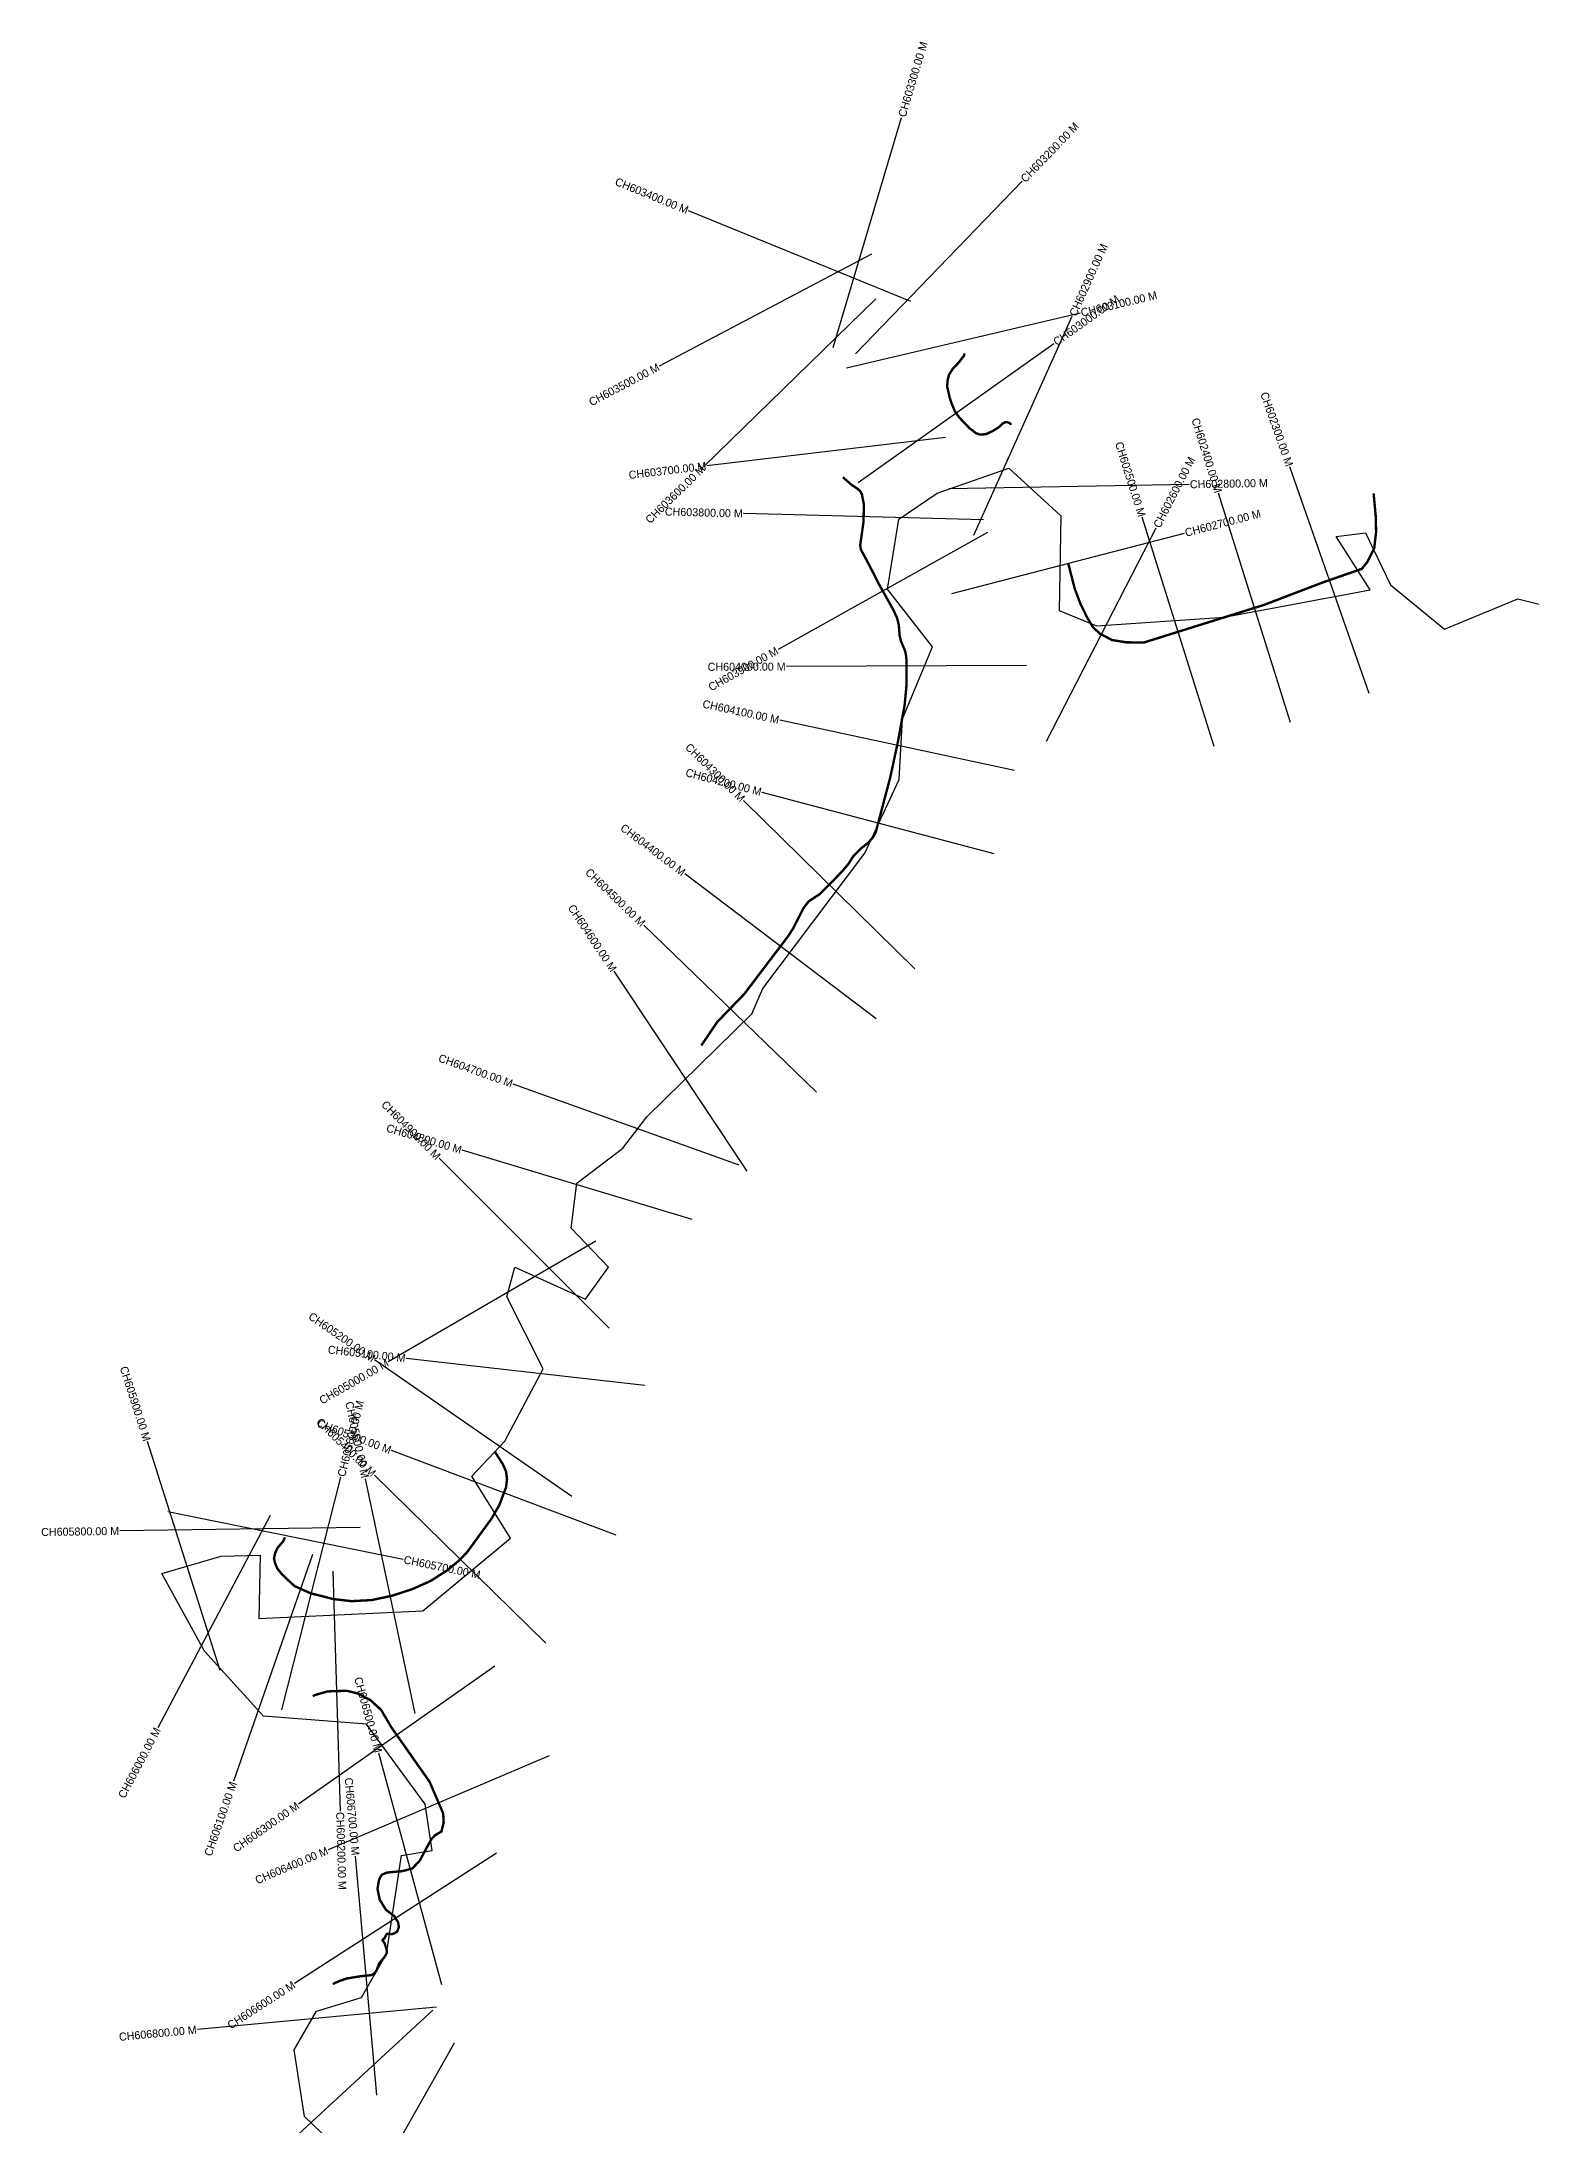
# Model space of a CAD drawing. Header units: metres. Extents: x 319599 to 325959, y 1825850 to 1831473.
# Drawn here: x 319599 to 321460, y 1828870 to 1831473 of the extents above; entities that cross this region are included whole.
import ezdxf
from ezdxf.enums import TextEntityAlignment as Align

# ---------------------------------------------------------------- set-up
doc = ezdxf.new("R2010")
doc.units = ezdxf.units.M
for name, color, linetype in [('CS', 134, 'Continuous'), ('CSMark', 6, 'Continuous'), ('NATURALLY PROTECTED', 3, 'Continuous')]:
    doc.layers.add(name, color=color, linetype=linetype)

msp = doc.modelspace()

# ---------------------------------------------------------------- linework, layer by layer
at = {"color": 3}
for points in [[(320669.5, 1830876.6), (320717.4, 1830909.1), (320807.1, 1830940.5), (320872.1, 1830880.8), (320870, 1830762.6), (320916.4, 1830743.5), (321076.2, 1830754.3), (321258.6, 1830788.4), (321216.2, 1830855.2), (321252.7, 1830859.8), (321284.1, 1830794.7), (321351.4, 1830739.5), (321442.8, 1830777.1), (321489.7, 1830765.5)], [(320142.5, 1828674.3), (319927.1, 1828880.9), (319914.1, 1828964.3), (319942.3, 1829012.5), (319998.2, 1829029.4), (320029.7, 1829084.1), (320048.1, 1829206.8), (320086.6, 1829213.3), (320078, 1829271.2), (320004.4, 1829371), (319875.7, 1829381.2), (319802, 1829462.2), (319748.9, 1829559.5), (319823.2, 1829581.1), (319871.6, 1829582.1), (319870.2, 1829503.2), (320074.8, 1829512.9), (320184.6, 1829603.7), (320136.1, 1829681.1), (320177.4, 1829724.7), (320225.4, 1829814.9), (320179.9, 1829904.9), (320190, 1829942.3), (320278.1, 1829902.1), (320307.1, 1829942.1), (320260.2, 1829990.8), (320267.4, 1830046.9), (320324.8, 1830090.7), (320355, 1830129.8), (320486, 1830258.7), (320499.8, 1830290.3), (320627.2, 1830459.3), (320670.2, 1830551.5), (320674.4, 1830627.2), (320711.9, 1830717.2), (320655.4, 1830789.3), (320669.5, 1830876.6)]]:
    msp.add_lwpolyline(points, dxfattribs=at)
at = {"layer": 'CS'}
for p, q in [((320587.8, 1831091.1), (320673, 1831378.7)), ((320615.6, 1831083.3), (320823.7, 1831299.3)), ((320684.8, 1831148.9), (320407, 1831262.2)), ((320635.7, 1831208), (320370.4, 1831068)), ((320640.9, 1831151.9), (320426, 1830942.6)), ((320604.2, 1831066), (320896.2, 1831134.5)), ((320763.5, 1830856.6), (320886.3, 1831130.4)), ((320619, 1830922.4), (320863.4, 1831096.4)), ((320727.8, 1830978.8), (320429.9, 1830943.4)), ((321257.4, 1830659.1), (321158.3, 1830942.2)), ((320732.3, 1830915), (321032.3, 1830920.3)), ((321158.9, 1830622.8), (321069.2, 1830909.1)), ((320775.6, 1830876), (320475.7, 1830883.7)), ((320780.5, 1830860.2), (320518.7, 1830713.9)), ((320736, 1830783.8), (321026.4, 1830859.4)), ((320854.1, 1830599.2), (320991.1, 1830866.1)), ((321063.5, 1830592.9), (320973.8, 1830879.2)), ((320829.2, 1830693.8), (320529.2, 1830692.6)), ((320814.2, 1830562.7), (320520.9, 1830625.7)), ((320689.6, 1830315), (320475.7, 1830525.3)), ((320788.8, 1830458.7), (320498.8, 1830535.4)), ((320641.2, 1830252.3), (320402.1, 1830433.5)), ((320566.7, 1830160.9), (320351.1, 1830369.5)), ((320480.2, 1830062), (320314.2, 1830311.9)), ((320470.2, 1830069.6), (320187.8, 1830170.8)), ((320307.6, 1829866.1), (320095.4, 1830078.2)), ((320411.3, 1830001.6), (320124, 1830088.2)), ((320291.3, 1829974.5), (320031.8, 1829824)), ((320261.3, 1829655.5), (320014.7, 1829826.4)), ((320352.3, 1829794.2), (320054.2, 1829828.2)), ((319821.7, 1829438.3), (319730.8, 1829724.2)), ((320316.7, 1829607.4), (320035.8, 1829712.9)), ((319899, 1829388.9), (319972.7, 1829679.8)), ((320065.3, 1829384.3), (320003.2, 1829677.8)), ((320228.7, 1829472.2), (320014.6, 1829682.3)), ((319884.1, 1829632), (319744, 1829366.7)), ((319756.3, 1829636.8), (320050.3, 1829577.1)), ((319996.5, 1829616.7), (319696.5, 1829612.6)), ((319937.1, 1829583), (319838.5, 1829299.7)), ((319962.7, 1829562.3), (319971.5, 1829262.4)), ((320165.1, 1829443.7), (319919.7, 1829271.2)), ((320232.7, 1829331.4), (319956.7, 1829214)), ((320098.6, 1829045.4), (320019.8, 1829334.8)), ((320166.8, 1829210), (319914.8, 1829047.2)), ((320017.5, 1828907.4), (319991, 1829206.2)), ((320092, 1829017.6), (319793.3, 1828989.5)), ((320087.3, 1829013.7), (319866.8, 1828810.4)), ((320114, 1828972.6), (319966.4, 1828711.5))]:
    msp.add_line(p, q, dxfattribs=at)
at = {"layer": 'NATURALLY PROTECTED', "color": 2, "const_width": 3, "flags": 128}
for points in [[(320810.5, 1830995.7), (320809.1, 1830995.8), (320807.7, 1830996.9), (320805, 1830997.9), (320802.2, 1830997.8), (320799.2, 1830996.1), (320794.7, 1830991.8), (320787.9, 1830987.5), (320778.8, 1830983), (320771.2, 1830982.4), (320766.1, 1830984.2), (320757.7, 1830990.6), (320744.9, 1831004.1), (320740, 1831011), (320735.9, 1831020.4), (320733.4, 1831027.7), (320731.6, 1831035.8), (320730.1, 1831042.1), (320730.4, 1831049.5), (320732.2, 1831057), (320737.3, 1831065), (320744.8, 1831072.8), (320751.2, 1831081.3), (320751.6, 1831083.8)], [(320599.7, 1830929.2), (320610.9, 1830919.4), (320617.4, 1830915.2), (320621.5, 1830911.7), (320623.5, 1830907.9), (320626, 1830895), (320625.5, 1830873.3), (320623, 1830855.5), (320621.4, 1830844.4), (320622.1, 1830839.1), (320627.5, 1830829), (320634.1, 1830816.6), (320644.5, 1830796.1), (320657.8, 1830772.4), (320663, 1830763), (320667.4, 1830753.3), (320669.6, 1830744.7), (320670.6, 1830731.6), (320672.3, 1830724.4), (320677.5, 1830712.1), (320678.7, 1830706.1), (320679.1, 1830701.5), (320679.2, 1830692.6), (320679.3, 1830669.7), (320676.9, 1830644.5), (320673.8, 1830627.6), (320668.6, 1830599.1), (320659.1, 1830554.8), (320646.6, 1830507.5), (320643.6, 1830496.2), (320640.8, 1830485.5), (320637.5, 1830479.4), (320631.2, 1830472.2), (320622.4, 1830465.3), (320612.9, 1830455.9), (320606.8, 1830446.2), (320598.5, 1830436.3), (320587.7, 1830425.2), (320576.3, 1830413.7), (320571.1, 1830408.4), (320564.1, 1830403.8), (320556.8, 1830398.9), (320550.8, 1830391.2), (320545.9, 1830381.7), (320537.4, 1830365), (320530.9, 1830355.1), (320521.3, 1830342.4), (320514.5, 1830333.5), (320503.7, 1830319.3), (320494.7, 1830307.4), (320476.9, 1830283.8), (320458, 1830264.3), (320442.7, 1830248.4), (320426, 1830223.7), (320422.9, 1830219.1)], [(321262.8, 1830908.9), (321265.5, 1830880.1), (321265.9, 1830860.6), (321263.6, 1830840.7), (321255.4, 1830823.9), (321248.1, 1830814.7), (321199.1, 1830797.6), (321125.5, 1830769.5), (321023.2, 1830737.5), (320975.7, 1830722.6), (320953.8, 1830722.9), (320936.2, 1830725.7), (320921, 1830733.5), (320912, 1830742), (320904.2, 1830755.3), (320896.4, 1830771.3), (320889.4, 1830790), (320881.2, 1830821.7)], [(320164.1, 1829711.8), (320165.6, 1829710.5), (320174.8, 1829696.1), (320179, 1829686.6), (320180.1, 1829677), (320178.9, 1829667.1), (320170.6, 1829645), (320160.8, 1829627.9), (320130.2, 1829585.9), (320119.1, 1829574.6), (320105.7, 1829563.5), (320084.8, 1829550.1), (320062.5, 1829540.1), (320036.8, 1829531.6), (320010.8, 1829526.1), (319985.9, 1829524.8), (319963.2, 1829527.4), (319934.8, 1829534.6), (319914.7, 1829543.6), (319908.3, 1829549.5), (319898.7, 1829558.6), (319893, 1829565.9), (319890.2, 1829572.7), (319889, 1829578.4), (319890.7, 1829585.6), (319893.6, 1829591.5), (319896.9, 1829595.4), (319900.4, 1829599.5), (319902.8, 1829604.6)], [(319937.4, 1829406.2), (319940.3, 1829407.5), (319955.9, 1829412), (319967, 1829412.4), (319980.2, 1829412.8), (319994, 1829409.3), (320009.5, 1829401.1), (320022.9, 1829388.8), (320035.6, 1829367.2), (320052.6, 1829343), (320064.7, 1829325.7), (320083.5, 1829299), (320091.5, 1829280.2), (320096.3, 1829269.1), (320100.4, 1829259.3), (320101, 1829247.9), (320098.1, 1829236.8), (320090.4, 1829232.5), (320085.2, 1829226.8), (320078, 1829213.4), (320070.9, 1829200.2), (320061.8, 1829190.8), (320049.2, 1829187.4), (320040.2, 1829186.6), (320030.3, 1829185.7), (320023.7, 1829183), (320020.3, 1829176.8), (320018.3, 1829165.3), (320021.1, 1829151.8), (320028.8, 1829139.2), (320038.9, 1829131.6), (320044, 1829123.7), (320045.1, 1829117.5), (320042.8, 1829111.8), (320038.2, 1829109.2), (320036, 1829108.7), (320033.6, 1829108.8), (320031.9, 1829109.3), (320030.8, 1829109.3), (320030, 1829109), (320029.5, 1829108.3), (320028.5, 1829106.6), (320027.5, 1829104.3), (320026.7, 1829103.2), (320025.7, 1829102.6), (320024.9, 1829102), (320024.7, 1829101.3), (320024.7, 1829100.6), (320025.6, 1829099.6), (320027.2, 1829097.4), (320028.9, 1829091.9), (320030.1, 1829087.8), (320029.8, 1829085.2), (320027.4, 1829080.4), (320023.1, 1829075.5), (320020.3, 1829072.1), (320018.5, 1829067.2), (320017.2, 1829063.5), (320015.2, 1829060.2), (320011.1, 1829057.7), (320006.7, 1829057), (319998.1, 1829056.3), (319979.4, 1829053.2), (319970.4, 1829050), (319965.9, 1829048), (319962.6, 1829046.3)]]:
    msp.add_lwpolyline(points, dxfattribs=at)

# ---------------------------------------------------------------- texts
at = {"layer": 'CSMark'}
for s, rotation, p in [('CH603300.00 M', 73.4914, (320673.3, 1831379.7)), ('CH603200.00 M', 46.0569, (320824.4, 1831300)), ('CH602900.00 M', 65.8469, (320886.7, 1831131.3)), ('CH603000.00 M', 35.4552, (320864.2, 1831097)), ('CH603100.00 M', 13.1964, (320897.2, 1831134.7)), ('CH602600.00 M', 62.8337, (320991.5, 1830867)), ('CH602800.00 M', 1.005, (321033.3, 1830920.3)), ('CH602700.00 M', 14.5892, (321027.3, 1830859.6)), ('CH605600.00 M', 75.7822, (319972.9, 1829680.7)), ('CH605700.00 M', 348.5214, (320051.3, 1829576.9)), ('CH606200.00 M', 271.6847, (319971.6, 1829261.4))]:
    msp.add_text(s, height=10, rotation=rotation, dxfattribs=at).set_placement(p, align=Align.MIDDLE_LEFT)
for s, rotation, p in [('CH603400.00 M', 337.8188, (320406.1, 1831262.5)), ('CH603500.00 M', 27.8138, (320369.5, 1831067.6)), ('CH602300.00 M', 289.292, (321157.9, 1830943.2)), ('CH602400.00 M', 287.3991, (321068.9, 1830910)), ('CH602500.00 M', 287.3991, (320973.5, 1830880.1)), ('CH603700.00 M', 6.7625, (320428.9, 1830943.3)), ('CH603600.00 M', 44.2385, (320425.2, 1830941.9)), ('CH603800.00 M', 358.5237, (320474.7, 1830883.8)), ('CH603900.00 M', 29.2055, (320517.8, 1830713.4)), ('CH604000.00 M', 0.2208, (320528.2, 1830692.6)), ('CH604100.00 M', 347.8818, (320519.9, 1830625.9)), ('CH604300.00 M', 315.503, (320474.9, 1830526)), ('CH604200.00 M', 345.1739, (320497.8, 1830535.7)), ('CH604400.00 M', 322.8277, (320401.3, 1830434.1)), ('CH604500.00 M', 315.9307, (320350.4, 1830370.2)), ('CH604600.00 M', 303.5969, (320313.7, 1830312.7)), ('CH604700.00 M', 340.2881, (320186.8, 1830171.2)), ('CH604900.00 M', 315.0145, (320094.7, 1830078.9)), ('CH604800.00 M', 343.2285, (320123.1, 1830088.5)), ('CH605200.00 M', 325.2949, (320013.9, 1829826.9)), ('CH605100.00 M', 353.4992, (320053.2, 1829828.3)), ('CH605900.00 M', 287.6369, (319730.5, 1829725.1)), ('CH605000.00 M', 30.116, (320031, 1829823.5)), ('CH605500.00 M', 281.9374, (320003, 1829678.8)), ('CH605400.00 M', 315.5437, (320013.9, 1829683)), ('CH605300.00 M', 339.4052, (320034.9, 1829713.3)), ('CH605800.00 M', 0.7832, (319695.5, 1829612.5)), ('CH606500.00 M', 285.2466, (320019.5, 1829335.8)), ('CH606000.00 M', 62.1727, (319743.6, 1829365.8)), ('CH606100.00 M', 70.8129, (319838.2, 1829298.8)), ('CH606700.00 M', 275.0725, (319990.9, 1829207.2)), ('CH606300.00 M', 35.1128, (319918.9, 1829270.6)), ('CH606400.00 M', 23.0481, (319955.8, 1829213.6)), ('CH606600.00 M', 32.8712, (319914, 1829046.6)), ('CH606800.00 M', 5.3715, (319792.3, 1828989.4))]:
    msp.add_text(s, height=10, rotation=rotation, dxfattribs=at).set_placement(p, align=Align.MIDDLE_RIGHT)

doc.saveas('drawing.dxf')
